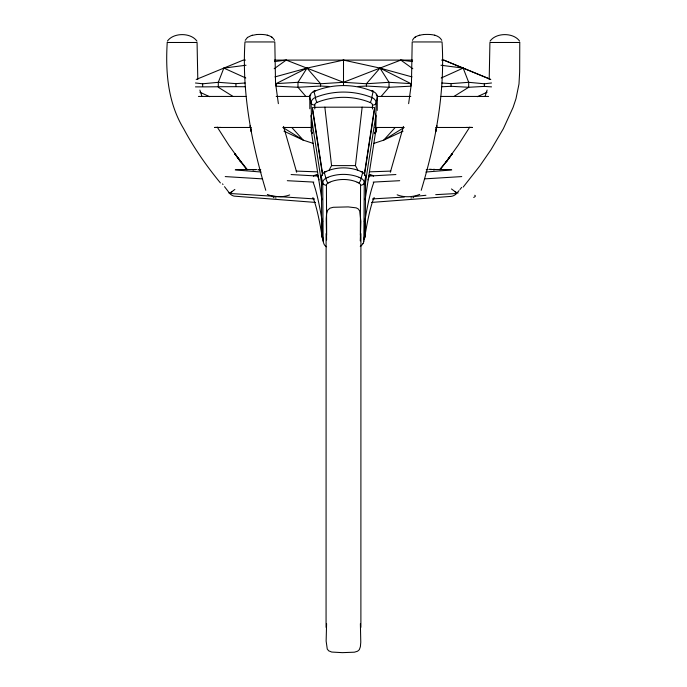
<?xml version="1.0" encoding="UTF-8"?>
<svg xmlns="http://www.w3.org/2000/svg" width="687" height="687" viewBox="0 0 687 687"><rect width="100%" height="100%" fill="white"/><g stroke="black" fill="none" stroke-linecap="round" stroke-linejoin="round"><path stroke-width="1.03" d="M326.067 627.351L326.102 233.64M412.037 76.91L379.98 68.09L343.509 60.095L343.5 85.291M357.111 182.278L359.138 183.171A3.401 2.568 0 0 1 360.572 185.301L360.349 235.143M360.89 627.334L360.924 233.657M364.737 221.703L364.737 237.255A4.972 3.916 9.3 0 1 363.655 239.703M519.767 42.482L519.664 71.86L518.986 84.029L515.989 98.696L513.103 107.37L503.356 128.701L491.076 149.594L479.869 165.859L463.193 187.079M372.448 109.035L372.457 105.12A3.736 2.834 0 0 0 370.241 102.535C353.367 95.622 333.899 95.605 316.999 102.44A3.744 2.842 0 0 0 314.766 105.042L314.783 108.967M377.223 110.427L377.3 96.068A7.471 5.788 5.4 0 0 374.011 91.921C354.861 83.471 332.225 83.462 313.066 91.895M489.204 79.4L489.917 42.482L519.69 42.482M357.927 170.247L355.437 165.61L362.152 107.181L373.556 107.395M326.591 623.736L326.136 641.065L327.261 649.06L328.704 650.838L331.727 652.049L342.366 652.65L354.406 652.186L357.558 651.233L359.301 649.722L360.374 646.733L360.778 642.225L360.383 623.719M364.531 173.038L374.587 107.412M364.531 174.55L374.587 108.915M365.098 184.88L375.832 115.665A3.753 2.842 0 0 0 375.145 114.033M365.098 199.831L375.832 130.624L375.832 115.665M408.636 103.651L411.461 83.05L412.191 41.95L442.042 41.95C445.142 92.316 435.67 142.269 421.217 190.308M360.271 240.914L360.881 221.566L359.739 211.055L358.322 209.003L356.235 207.869L348.223 206.907L333.247 207.285L330.026 208.152L327.665 210.239L326.6 213.734L326.213 218.818L326.608 239.978M436.855 125.635L435.661 131.801L436.777 126.047M370.241 102.526A3.727 1.005 -71.1 0 0 371.787 97.52L373.093 91.483A3.718 1.039 -70.2 0 0 371.899 91.036M403.449 126.417L390.328 172.274M487.117 90.074L485.168 96.034M375.36 132.196L376.167 102.981L377.369 96.893A3.727 2.447 0.2 0 0 376.15 94.78M167.396 41.134C173.373 32.444 190.943 32.444 196.92 41.134M490.08 41.134C496.057 32.444 513.627 32.444 519.604 41.134M246.04 65.239L223.842 68.09L218.303 82.311L218.303 87.275L232.764 96.274M245.207 40.318L247.526 37.399M412.432 40.318C414.33 35.982 419.74 35.046 423.931 34.505M363.165 243.662L363.767 241.738A7.317 7.291 -80.9 0 0 363.827 241.146M329.073 170.247L331.563 165.61L324.848 107.181L313.444 107.395M433.866 170.213L434.261 169.543L451.05 169.543M469.728 127.138L458.066 145.361L446.249 161.788L452.261 153.682L447.761 159.77M343.509 60.095L307.02 68.09L297.978 82.311L297.978 87.275L305.681 96.223M452.252 153.648L443.802 165M322.358 221.54L322.796 221.171M440.118 169.766L443.192 165.799M446.129 161.84L447.726 159.788L439.586 169.672M461.673 187.379L459.947 189.535M459.045 190.617L456.563 193.502A6.69 6.69 0 0 1 456.305 193.768L455.369 194.593A9.335 9.335 0 0 1 452.072 196.19L450.878 196.396M381.319 96.223L389.022 87.275L389.022 82.311L379.98 68.09L343.5 82.311L320.589 83.745L297.978 82.311L276.105 83.625L276.105 86.176L297.978 87.275L320.589 86.047L328.918 86.493M379.98 68.09L366.411 83.745L366.411 86.047L389.022 87.275L410.895 86.176L410.895 83.625L379.98 68.09L400.822 60.095L412.44 61.581M395.171 127.516L383.715 140.148L373.659 143.454M419.748 194.395C412.981 197.212 404.025 197.667 397.155 194.825M233.425 190.531L234.877 189.432M233.237 190.685L231.794 191.742M274.19 68.734L286.204 60.095L343.5 82.311L366.411 83.745L389.022 82.311L410.895 83.625M289.691 194.936C282.829 197.598 274.113 197.152 267.346 194.481M247.397 37.484L251.39 35.552L256.698 34.505M414.63 37.484L415.283 37.046M403.604 127.773L383.715 140.148L403.037 131.183M454.236 96.274L468.697 87.275L484.335 86.399L491.54 86.871M230.901 192.291L228.857 193.004M276.105 83.625L307.02 68.09L320.589 83.745L320.589 86.047M477.422 96.687L487.083 92.204M441.217 78L463.158 68.09L490.801 79.469M326.591 171.432L324.298 172.506A6.647 5.238 -6.8 0 0 321.404 177.126L321.731 234.851L323.148 241.094A7.317 7.308 83.3 0 0 323.233 241.738L323.835 243.662A5.333 5.23 78.1 0 0 326.591 246.762M196.199 79.469L243.284 60.095L245.431 60.095M329.889 182.278L328.051 183.077A3.383 2.568 0 0 0 326.428 185.301L326.651 235.143M327.931 177.383L325.913 178.234A6.612 5.195 -6.7 0 0 322.77 182.965A3.736 2.43 6.7 0 0 326.419 185.275M251.39 35.552L252.49 35.235M418.623 35.552L419.723 35.235M274.963 76.91L307.02 68.09M412.947 197.701L413.729 197.547M274.577 61.581L286.204 60.095M441.878 83.007L451.058 83.634L468.697 82.311L484.335 83.788L491.54 82.99M410.878 197.942L411.719 197.847M195.46 82.99L202.665 83.788L218.303 82.311L235.942 83.634L245.122 83.007M425.863 172.033L451.754 169.947M256.491 34.53C262.606 34.238 271.236 34.118 274.568 40.318M423.724 34.53C429.856 34.221 438.452 34.135 441.793 40.318M424.463 178.886L461.75 176.585M435.713 194.661L456.563 193.502M395.91 174.55L368.644 176.078M404.248 197.075L372.5 198.912M195.46 86.871C212.008 86.931 228.565 86.519 245.122 86.76M399.688 180.698L373.204 182.098M358.082 86.493L366.411 86.047M450.595 196.413L371.538 202.425M441.878 86.76L451.058 86.296L468.697 87.275L468.697 82.311L463.158 68.09L443.742 60.095L441.595 60.095M390.843 171.097L369.846 171.836M426.249 169.655L427.984 169.612M430.26 169.577L432.286 169.552M214.593 127.456L220.888 127.439M167.31 42.482L197.066 42.482L197.796 79.4M274.396 60.095L412.621 60.095M198.423 96.438L245.92 96.438M276.183 96.438L309.682 96.438M377.318 96.438L410.817 96.438M441.08 96.438L488.577 96.438M324.848 107.181L362.152 107.181M215.083 127.481L217.169 127.473M214.559 127.473L251.33 127.473M282.786 127.473L312.01 127.473M374.99 127.473L404.214 127.473M435.67 127.473L472.441 127.473M331.563 165.61L355.437 165.61M235.95 169.543L252.739 169.543M469.831 127.473L471.917 127.481M466.112 127.439L472.407 127.456M254.714 169.552L256.74 169.577M224.512 186.675L229.75 193.468L314.509 198.912M225.233 176.585L262.528 178.886M259.016 169.612L260.751 169.655M458.117 193.004L456.099 192.291M317.154 171.836L296.157 171.097M318.356 176.078L291.09 174.55M313.796 182.098L287.312 180.698M315.462 202.425L234.164 196.139A8.467 8.467 0 0 1 230.901 194.576L230.738 194.447A6.956 6.956 0 0 1 229.75 193.468M235.246 169.947L261.137 172.033M275.281 197.847L276.122 197.942M440.968 65.239L463.158 68.09M273.271 197.547L274.053 197.701M434.51 35.235L435.438 35.492M267.277 35.235L268.377 35.552M313.341 143.454L303.285 140.148L283.963 131.183M371.787 97.52C353.917 90.289 333.358 90.255 315.47 97.434A7.437 5.771 -6.1 0 0 311.074 102.938L311.907 132.273A5.685 5.651 74.3 0 0 312.327 133.415M359.069 177.383L361.087 178.234A6.612 5.195 6.7 0 1 364.23 182.965A3.736 2.43 -6.7 0 1 360.581 185.275M443.742 60.095L489.865 79.074M360.409 171.432L362.702 172.506A6.647 5.238 6.8 0 1 365.596 177.126L365.269 234.851L363.852 241.094L364.273 182.965L365.647 177.134A3.736 2.387 -5.6 0 0 364.436 175.099M223.842 68.09L245.783 78M199.917 92.204L209.578 96.687M364.204 221.171L364.642 221.54M283.396 127.773L303.285 140.148L291.829 127.516M271.717 37.046L272.37 37.484M455.206 191.742L451.471 188.959M400.822 60.095L412.818 68.734M247.414 169.672L234.739 153.682L240.751 161.788L228.934 145.361L217.272 127.138M220.407 182.931C206.529 166.031 193.923 148.023 183.644 128.701C167.92 102.784 165.369 72.092 167.233 42.482M240.871 161.84L239.274 159.788L243.198 165M243.808 165.799L246.882 169.766M239.239 159.77L234.748 153.648M223.009 184.554L222.519 183.85M252.739 169.543L253.134 170.213M312.894 197.555L313.495 199.032A219.127 19.468 87.3 0 1 320.391 226.47L322.263 237.255A4.981 3.916 -9.3 0 0 323.345 239.703M201.832 96.034L199.883 90.074M296.672 172.274L283.551 126.417M265.783 190.308C251.33 142.269 241.858 92.316 244.958 41.95L274.809 41.95L275.539 83.05L278.364 103.651M250.223 126.047L251.339 131.801L250.145 125.635M312.053 113.844A3.753 2.842 0 0 0 311.151 115.665L321.902 184.88M311.168 115.665L311.168 130.624L321.902 199.831M312.413 107.412L322.469 173.038M312.413 108.915L322.469 174.55M323.148 241.094L322.727 182.965L321.353 177.134A3.736 2.43 6.9 0 1 322.521 175.065M309.828 108.778L309.777 96.086A7.48 5.805 -6.2 0 1 313.074 91.903M484.335 83.788L484.335 86.399M451.058 83.634L451.058 86.296M322.263 221.703L322.263 237.255A4.972 2.353 0 0 0 323.233 238.432M235.942 83.634L235.942 86.296M202.665 83.788L202.665 86.399M231.88 191.922A30.932 19.391 66.7 0 1 230.952 192.403M456.048 192.403A30.932 19.391 -66.7 0 1 455.12 191.922M374.157 197.47A217.599 19.33 -87.3 0 0 364.737 237.255A4.972 2.344 0 0 1 363.767 238.432M322.881 237.213A4.869 3.916 -9.9 0 1 321.739 234.851A3.675 2.533 0 0 1 322.443 232.919M364.119 237.213A4.869 3.916 9.9 0 0 365.261 234.851A3.675 2.533 0 0 0 364.557 232.919M362.805 243.542A5.333 4.852 -49 0 1 360.246 246.427M328.051 183.043A3.779 1.365 63.3 0 1 325.921 178.242L324.29 172.497A3.787 1.434 60.7 0 1 325.423 171.613M326.488 171.303A34.204 25.9 0 0 1 360.512 171.303M361.439 171.638A3.787 1.443 -61.5 0 1 362.702 172.506L361.087 178.234A3.779 1.383 -62.9 0 1 358.949 183.043M327.879 177.306A33.577 25.419 0 0 1 359.129 177.298M329.794 182.149A28.425 21.52 0 0 1 357.206 182.149M364.737 221.721A234.877 20.868 -87.3 0 1 373.745 182.648M313.255 182.648A234.877 20.868 87.3 0 1 322.263 221.721M368 179.874A239.669 20.85 -87.3 0 1 369.95 174.807M369.95 174.764A5.049 4.783 0 0 1 373.548 176.207M313.452 176.207A5.058 4.792 0 0 1 317.05 174.764M317.05 174.807A239.669 20.85 87.3 0 1 319 179.874M374.114 198.449A4.964 4.706 0 0 1 373.247 199.539M313.753 199.539A4.972 4.706 0 0 1 312.886 198.449M314.766 105.042A3.727 2.43 -0.5 0 1 311.074 102.938L309.708 96.91A3.727 2.447 -0.2 0 1 310.893 94.772M317.008 102.449A3.727 0.996 71.2 0 1 315.479 97.434L313.993 91.457A3.718 1.039 70.2 0 1 315.213 91.053M371.779 97.528A7.428 5.754 5.4 0 1 376.158 102.981A3.727 2.43 0.4 0 1 372.457 105.12M312.027 126.082A52.83 7.351 87.6 0 1 311.417 122.372M376.751 127.98A52.418 7.986 -89.8 0 1 375.883 132.539M374.982 132.179A5.625 5.195 -47.5 0 1 374.329 133.725M312.19 132.909A4.998 3.787 0 0 1 311.151 130.624M375.849 130.624A4.998 3.787 0 0 1 374.81 132.909M432.87 169.38A97.271 13.56 -8.1 0 1 434.845 169.38M429.092 169.303A106.253 13.62 -7.5 0 1 431.367 169.268M257.865 169.878A106.253 13.19 7.3 0 1 260.124 169.929M253.331 169.706A97.271 13.319 7.9 0 1 255.306 169.723M425.923 195.28A126.571 2.55 -5.3 0 1 413.737 196.559M474.734 195.271A118.851 7.918 -3 0 1 473.695 197.409"/></g></svg>
